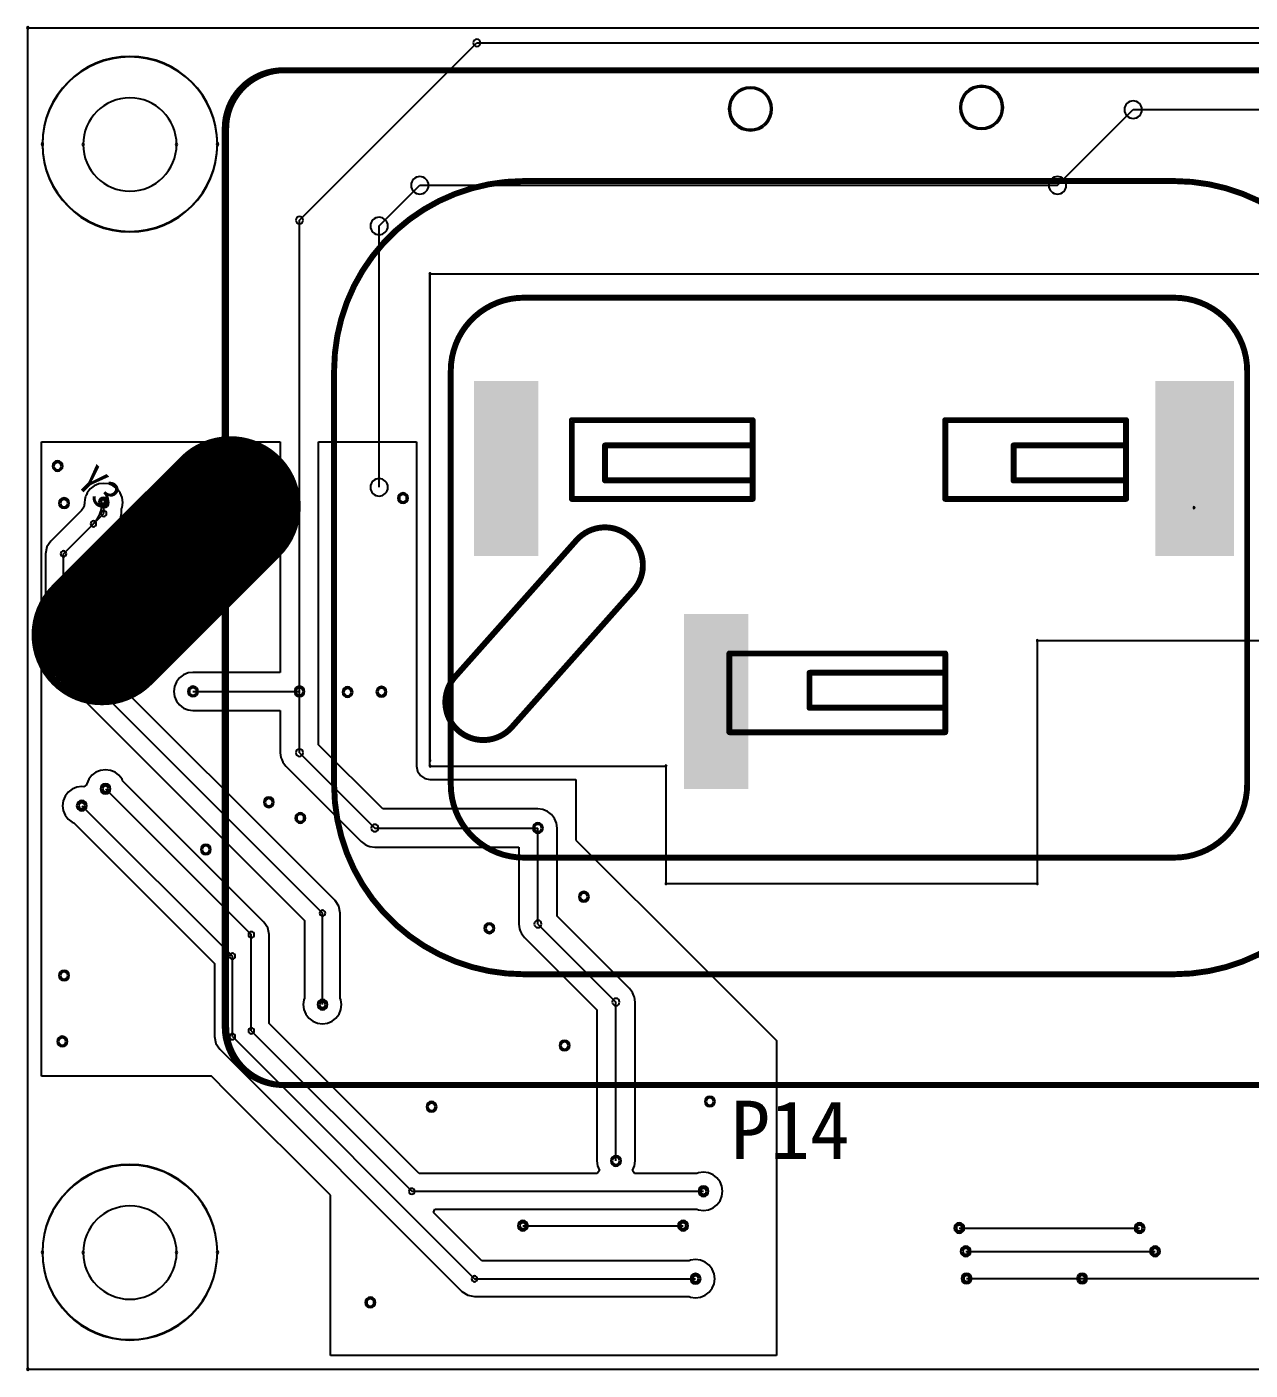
# Model space of a CAD drawing. Header units: inches. Extents: x 32166 to 66782, y 2386 to 7162.
# Drawn here: x 32676.8 to 32844.5, y 3484.2 to 3668.5 of the extents above; entities that cross this region are included whole.
import ezdxf

# ---------------------------------------------------------------- set-up
doc = ezdxf.new("R2010")
doc.units = ezdxf.units.IN
doc.header["$LTSCALE"] = 0.64311
doc.header["$MEASUREMENT"] = 0
for name, color, linetype in [('KEEPOUTLAYER', 6, 'CONTINUOUS'), ('MULTILAYER', 9, 'CONTINUOUS'), ('TOPLAYER', 1, 'CONTINUOUS'), ('TOPOVERLAY', 2, 'CONTINUOUS'), ('TOPSOLDER', 216, 'CONTINUOUS')]:
    doc.layers.add(name, color=color, linetype=linetype)
doc.styles.get("Standard").update_dxf_attribs({"font": 'txt', "width": 0.8})

msp = doc.modelspace()

# ---------------------------------------------------------------- linework, layer by layer
at = {"layer": 'KEEPOUTLAYER'}
for p, q in [((32676.92, 3484.36), (32676.92, 3668.36)), ((32676.92, 3484.36), (32676.92, 3668.36)), ((32676.92, 3668.36), (34016.92, 3668.36)), ((32732.05, 3634.62), (32846.21, 3634.62)), ((32732.05, 3567.1), (32732.05, 3634.62)), ((32732.08, 3567.83), (32732.08, 3634.62)), ((32815.37, 3550.98), (32815.37, 3584.3)), ((32815.37, 3584.3), (32846.21, 3584.3)), ((32732.05, 3567.1), (32764.45, 3567.1)), ((32764.45, 3550.98), (32764.45, 3567.1)), ((32764.45, 3550.98), (32815.37, 3550.98)), ((32676.92, 3484.36), (34016.92, 3484.36))]:
    msp.add_line(p, q, dxfattribs=at)
at = {"layer": 'KEEPOUTLAYER', "const_width": 0.813}
for points in [[(32735.49, 3579.32), (32752.17, 3598.09)], [(32743.27, 3572.41), (32759.95, 3591.18)]]:
    msp.add_lwpolyline(points, dxfattribs=at)
for points in [[(32752.17, 3598.09, -1), (32759.95, 3591.18)], [(32743.27, 3572.41, -1), (32735.49, 3579.32)]]:
    msp.add_lwpolyline(points, format="xyb", dxfattribs=at)
at = {"layer": 'KEEPOUTLAYER', "const_width": 0.406}
for points in [[(32752.17, 3598.29, 1), (32752.17, 3597.89, 1)], [(32752.17, 3598.29, 1), (32752.17, 3597.89, 1)], [(32759.95, 3591.39, 1), (32759.95, 3590.98, 1)], [(32759.95, 3591.39, 1), (32759.95, 3590.98, 1)], [(32735.49, 3579.52, 1), (32735.49, 3579.12, 1)], [(32735.49, 3579.52, 1), (32735.49, 3579.12, 1)], [(32743.27, 3572.62, 1), (32743.27, 3572.21, 1)], [(32743.27, 3572.62, 1), (32743.27, 3572.21, 1)]]:
    msp.add_lwpolyline(points, format="xyb", close=True, dxfattribs=at)
at = {"layer": 'KEEPOUTLAYER'}
for centre, radius, start, end in [((32676.92, 3668.36), 0.127, 0, 180), ((32676.92, 3668.36), 0.127, 0, 180), ((32676.92, 3668.36), 0.127, 180, 0), ((32676.92, 3668.36), 0.127, 180, 0), ((32676.92, 3668.36), 0.1, 0, 180), ((32676.92, 3668.36), 0.1, 180, 0), ((32690.92, 3652.36), 6.4, 0, 180), ((32690.92, 3652.36), 6.4, 0, 180), ((32684.52, 3652.36), 0.127, 0, 180), ((32684.52, 3652.36), 0.127, 0, 180), ((32684.52, 3652.36), 0.127, 180, 0), ((32684.52, 3652.36), 0.127, 180, 0), ((32690.92, 3652.36), 6.4, 180, 0), ((32690.92, 3652.36), 6.4, 180, 0), ((32697.32, 3652.36), 0.127, 0, 180), ((32697.32, 3652.36), 0.127, 0, 180), ((32697.32, 3652.36), 0.127, 180, 0), ((32697.32, 3652.36), 0.127, 180, 0), ((32732.05, 3634.62), 0.1, 0, 180), ((32732.05, 3634.62), 0.1, 0, 180), ((32732.05, 3634.62), 0.1, 180, 0), ((32732.05, 3634.62), 0.1, 180, 0), ((32732.08, 3634.62), 0.1, 0, 180), ((32732.08, 3634.62), 0.1, 180, 0), ((32815.37, 3584.3), 0.1, 0, 180), ((32815.37, 3584.3), 0.1, 0, 180), ((32815.37, 3584.3), 0.1, 180, 0), ((32815.37, 3584.3), 0.1, 180, 0), ((32732.05, 3567.1), 0.1, 0, 180), ((32732.05, 3567.1), 0.1, 0, 180), ((32732.08, 3567.83), 0.1, 0, 180), ((32732.08, 3567.83), 0.1, 180, 0), ((32764.45, 3567.1), 0.1, 0, 180), ((32764.45, 3567.1), 0.1, 0, 180), ((32732.05, 3567.1), 0.1, 180, 0), ((32732.05, 3567.1), 0.1, 180, 0), ((32764.45, 3567.1), 0.1, 180, 0), ((32764.45, 3567.1), 0.1, 180, 0), ((32764.45, 3550.98), 0.1, 0, 180), ((32764.45, 3550.98), 0.1, 0, 180), ((32764.45, 3550.98), 0.1, 180, 0), ((32764.45, 3550.98), 0.1, 180, 0), ((32815.37, 3550.98), 0.1, 0, 180), ((32815.37, 3550.98), 0.1, 0, 180), ((32815.37, 3550.98), 0.1, 180, 0), ((32815.37, 3550.98), 0.1, 180, 0), ((32690.92, 3500.36), 6.4, 0, 180), ((32690.92, 3500.36), 6.4, 0, 180), ((32684.52, 3500.36), 0.127, 0, 180), ((32684.52, 3500.36), 0.127, 0, 180), ((32684.52, 3500.36), 0.127, 180, 0), ((32684.52, 3500.36), 0.127, 180, 0), ((32690.92, 3500.36), 6.4, 180, 0), ((32690.92, 3500.36), 6.4, 180, 0), ((32697.32, 3500.36), 0.127, 0, 180), ((32697.32, 3500.36), 0.127, 0, 180), ((32697.32, 3500.36), 0.127, 180, 0), ((32697.32, 3500.36), 0.127, 180, 0), ((32676.92, 3484.36), 0.127, 0, 180), ((32676.92, 3484.36), 0.127, 0, 180), ((32676.92, 3484.36), 0.127, 180, 0), ((32676.92, 3484.36), 0.127, 180, 0), ((32676.92, 3484.36), 0.1, 0, 180), ((32676.92, 3484.36), 0.1, 180, 0)]:
    msp.add_arc(centre, radius, start, end, dxfattribs=at)
at = {"layer": 'MULTILAYER', "const_width": 3.15}
for points in [[(32704.01, 3602.01, 1), (32701.78, 3599.79, 1)], [(32690.22, 3588.22, 1), (32687.99, 3585.99, 1)]]:
    msp.add_lwpolyline(points, format="xyb", close=True, dxfattribs=at)
at = {"layer": 'MULTILAYER'}
for centre, radius, start, end in [((32776.01, 3657.24), 2.8, 0, 180), ((32807.7, 3657.44), 2.8, 0, 180), ((32776.01, 3657.24), 2.8, 180, 0), ((32807.7, 3657.44), 2.8, 180, 0), ((32681.01, 3608.25), 0.5, 0, 180), ((32681.01, 3608.25), 0.5, 180, 0), ((32728.37, 3603.85), 0.5, 0, 180), ((32681.89, 3603.17), 0.5, 0, 180), ((32681.89, 3603.17), 0.5, 180, 0), ((32687.33, 3603.25), 0.5, 0, 180), ((32687.33, 3603.25), 0.5, 180, 0), ((32694.85, 3603.17), 0.5, 0, 180), ((32694.85, 3603.17), 0.5, 180, 0), ((32728.37, 3603.85), 0.5, 180, 0), ((32690.53, 3596.69), 0.5, 0, 180), ((32690.53, 3596.69), 0.5, 180, 0), ((32699.57, 3577.33), 0.5, 0, 180), ((32699.57, 3577.33), 0.5, 180, 0), ((32714.17, 3577.33), 0.5, 0, 180), ((32714.17, 3577.33), 0.5, 180, 0), ((32720.77, 3577.25), 0.5, 0, 180), ((32720.77, 3577.25), 0.5, 180, 0), ((32725.41, 3577.29), 0.5, 0, 180), ((32725.41, 3577.29), 0.5, 180, 0), ((32687.57, 3563.97), 0.5, 0, 180), ((32687.57, 3563.97), 0.5, 180, 0), ((32684.32, 3561.66), 0.5, 0, 180), ((32684.32, 3561.66), 0.5, 180, 0), ((32709.97, 3562.13), 0.5, 0, 180), ((32709.97, 3562.13), 0.5, 180, 0), ((32714.29, 3559.97), 0.5, 0, 180), ((32714.29, 3559.97), 0.5, 180, 0), ((32746.87, 3558.6), 0.5, 0, 180), ((32746.87, 3558.6), 0.5, 180, 0), ((32701.33, 3555.65), 0.5, 0, 180), ((32701.33, 3555.65), 0.5, 180, 0), ((32753.17, 3549.17), 0.5, 0, 180), ((32753.17, 3549.17), 0.5, 180, 0), ((32740.21, 3544.85), 0.5, 0, 180), ((32740.21, 3544.85), 0.5, 180, 0), ((32681.89, 3538.37), 0.5, 0, 180), ((32681.89, 3538.37), 0.5, 180, 0), ((32717.33, 3534.37), 0.5, 0, 180), ((32717.33, 3534.37), 0.5, 180, 0), ((32681.65, 3529.33), 0.5, 0, 180), ((32681.65, 3529.33), 0.5, 180, 0), ((32750.53, 3528.77), 0.5, 0, 180), ((32750.53, 3528.77), 0.5, 180, 0), ((32770.45, 3521.09), 0.5, 0, 180), ((32732.29, 3520.37), 0.5, 0, 180), ((32732.29, 3520.37), 0.5, 180, 0), ((32770.45, 3521.09), 0.5, 180, 0), ((32757.57, 3512.93), 0.5, 0, 180), ((32757.57, 3512.93), 0.5, 180, 0), ((32769.57, 3508.77), 0.5, 0, 180), ((32769.57, 3508.77), 0.5, 180, 0), ((32744.81, 3504.05), 0.5, 0, 180), ((32766.77, 3504.05), 0.5, 0, 180), ((32744.81, 3504.05), 0.5, 180, 0), ((32766.77, 3504.05), 0.5, 180, 0), ((32804.65, 3503.73), 0.5, 0, 180), ((32804.65, 3503.73), 0.5, 180, 0), ((32829.37, 3503.73), 0.5, 0, 180), ((32829.37, 3503.73), 0.5, 180, 0), ((32805.53, 3500.53), 0.5, 0, 180), ((32831.49, 3500.53), 0.5, 0, 180), ((32805.53, 3500.53), 0.5, 180, 0), ((32831.49, 3500.53), 0.5, 180, 0), ((32768.49, 3496.77), 0.5, 0, 180), ((32805.65, 3496.81), 0.5, 0, 180), ((32821.49, 3496.81), 0.5, 0, 180), ((32768.49, 3496.77), 0.5, 180, 0), ((32805.65, 3496.81), 0.5, 180, 0), ((32821.49, 3496.81), 0.5, 180, 0), ((32723.89, 3493.53), 0.5, 0, 180), ((32723.89, 3493.53), 0.5, 180, 0)]:
    msp.add_arc(centre, radius, start, end, dxfattribs=at)
for points in [[(32738.52, 3619.51), (32738.52, 3596.31), (32746.52, 3619.51), (32746.52, 3596.31)], [(32831.92, 3619.51), (32831.92, 3596.31), (32841.92, 3619.51), (32841.92, 3596.31)], [(32767.32, 3587.54), (32767.32, 3564.34), (32775.32, 3587.54), (32775.32, 3564.34)]]:
    msp.add_solid(points, dxfattribs=at)
at = {"layer": 'TOPLAYER'}
for p, q in [((32714.17, 3641.97), (32738.51, 3666.31)), ((32738.51, 3666.31), (33342.59, 3666.31)), ((32818.12, 3646.76), (32828.49, 3657.14)), ((32828.49, 3657.14), (32847.53, 3657.14)), ((32725.09, 3641.18), (32730.67, 3646.76)), ((32730.67, 3646.76), (32818.12, 3646.76)), ((32714.17, 3577.33), (32714.17, 3641.97)), ((32725.09, 3605.33), (32725.09, 3641.18)), ((32678.81, 3524.57), (32678.81, 3611.57)), ((32678.81, 3611.57), (32711.54, 3611.57)), ((32711.54, 3611.57), (32711.54, 3579.95)), ((32716.79, 3577.33), (32716.79, 3611.57)), ((32716.79, 3611.57), (32730.22, 3611.57)), ((32730.22, 3611.57), (32730.22, 3567.1)), ((32687.33, 3605.87), (32686.65, 3605.79)), ((32688.01, 3605.79), (32687.33, 3605.87)), ((32684.83, 3604.03), (32684.79, 3603.93)), ((32684.87, 3604.19), (32684.83, 3604.03)), ((32684.96, 3604.32), (32684.87, 3604.19)), ((32685.06, 3604.56), (32684.96, 3604.32)), ((32685.47, 3605.11), (32685.06, 3604.56)), ((32686.02, 3605.52), (32685.47, 3605.11)), ((32686.65, 3605.79), (32686.02, 3605.52)), ((32688.64, 3605.52), (32688.01, 3605.79)), ((32689.18, 3605.11), (32688.64, 3605.52)), ((32689.6, 3604.56), (32689.18, 3605.11)), ((32689.86, 3603.93), (32689.6, 3604.56)), ((32699.51, 3604.29), (32698.75, 3603.3)), ((32700.5, 3605.05), (32699.51, 3604.29)), ((32701.66, 3605.53), (32700.5, 3605.05)), ((32702.9, 3605.69), (32701.66, 3605.53)), ((32704.14, 3605.53), (32702.9, 3605.69)), ((32705.29, 3605.05), (32704.14, 3605.53)), ((32706.28, 3604.29), (32705.29, 3605.05)), ((32707.04, 3603.3), (32706.28, 3604.29)), ((32684.58, 3602.59), (32684.29, 3602.15)), ((32684.68, 3603.1), (32684.58, 3602.59)), ((32684.75, 3603.62), (32684.68, 3603.25)), ((32684.68, 3603.25), (32684.68, 3603.25)), ((32684.68, 3603.25), (32684.68, 3603.1)), ((32684.79, 3603.93), (32684.75, 3603.62)), ((32687.33, 3601.73), (32687.33, 3603.25)), ((32689.77, 3602.37), (32689.86, 3602.57)), ((32689.77, 3601.73), (32689.77, 3602.37)), ((32689.95, 3603.25), (32689.86, 3603.93)), ((32689.86, 3602.57), (32689.95, 3603.25)), ((32698.75, 3603.3), (32698.27, 3602.14)), ((32707.52, 3602.14), (32707.04, 3603.3)), ((32684.18, 3602.05), (32680.08, 3597.94)), ((32681.81, 3596.21), (32687.33, 3601.73)), ((32684.29, 3602.15), (32684.18, 3602.05)), ((32684.18, 3602.05), (32684.18, 3602.05)), ((32689.06, 3600), (32689.59, 3600.8)), ((32689.59, 3600.8), (32689.77, 3601.73)), ((32689.77, 3601.73), (32689.77, 3601.73)), ((32689.77, 3601.73), (32689.77, 3601.73)), ((32689.77, 3601.73), (32689.77, 3601.73)), ((32698.27, 3602.14), (32698.11, 3600.9)), ((32698.11, 3600.9), (32698.27, 3599.66)), ((32707.69, 3600.9), (32707.52, 3602.14)), ((32707.52, 3599.66), (32707.69, 3600.9)), ((32684.25, 3595.2), (32689.06, 3600)), ((32698.27, 3599.66), (32698.75, 3598.51)), ((32698.75, 3598.51), (32699.51, 3597.51)), ((32706.28, 3597.51), (32707.04, 3598.51)), ((32707.04, 3598.51), (32707.52, 3599.66)), ((32679.55, 3597.15), (32679.36, 3596.21)), ((32680.08, 3597.94), (32679.55, 3597.15)), ((32699.51, 3597.51), (32700.5, 3596.75)), ((32700.5, 3596.75), (32701.66, 3596.27)), ((32704.14, 3596.27), (32705.29, 3596.75)), ((32705.29, 3596.75), (32706.28, 3597.51)), ((32679.36, 3596.21), (32679.36, 3582.45)), ((32681.81, 3582.45), (32681.81, 3596.21)), ((32684.25, 3589.12), (32684.25, 3595.2)), ((32701.66, 3596.27), (32702.9, 3596.11)), ((32702.9, 3596.11), (32704.14, 3596.27)), ((32686.71, 3591.26), (32685.71, 3590.49)), ((32687.86, 3591.73), (32686.71, 3591.26)), ((32689.1, 3591.9), (32687.86, 3591.73)), ((32690.34, 3591.73), (32689.1, 3591.9)), ((32691.5, 3591.26), (32690.34, 3591.73)), ((32692.49, 3590.49), (32691.5, 3591.26)), ((32684.95, 3589.5), (32684.75, 3589.02)), ((32685.71, 3590.49), (32684.95, 3589.5)), ((32693.25, 3589.5), (32692.49, 3590.49)), ((32693.73, 3588.35), (32693.25, 3589.5)), ((32684.75, 3589.02), (32684.25, 3589.12)), ((32693.89, 3587.11), (32693.73, 3588.35)), ((32693.25, 3584.71), (32693.73, 3585.87)), ((32693.73, 3585.87), (32693.89, 3587.11)), ((32684.25, 3585.1), (32684.75, 3585.2)), ((32684.25, 3583.47), (32684.25, 3585.1)), ((32684.75, 3585.2), (32684.95, 3584.71)), ((32684.95, 3584.71), (32685.71, 3583.72)), ((32692.49, 3583.72), (32693.25, 3584.71)), ((32679.36, 3582.45), (32679.55, 3581.52)), ((32681.81, 3582.45), (32717.33, 3546.93)), ((32719.06, 3548.66), (32684.25, 3583.47)), ((32685.71, 3583.72), (32686.71, 3582.96)), ((32686.71, 3582.96), (32687.86, 3582.48)), ((32687.86, 3582.48), (32689.1, 3582.32)), ((32689.1, 3582.32), (32690.34, 3582.48)), ((32690.34, 3582.48), (32691.5, 3582.96)), ((32691.5, 3582.96), (32692.49, 3583.72)), ((32679.55, 3581.52), (32680.08, 3580.72)), ((32680.08, 3580.72), (32714.88, 3545.92)), ((32697.3, 3578.64), (32697.03, 3578.01)), ((32697.71, 3579.19), (32697.3, 3578.64)), ((32698.26, 3579.6), (32697.71, 3579.19)), ((32698.89, 3579.87), (32698.26, 3579.6)), ((32699.57, 3579.95), (32698.89, 3579.87)), ((32711.54, 3579.95), (32699.57, 3579.95)), ((32697.03, 3578.01), (32696.94, 3577.33)), ((32696.94, 3577.33), (32697.03, 3576.65)), ((32697.03, 3576.65), (32697.3, 3576.02)), ((32699.57, 3577.33), (32714.17, 3577.33)), ((32714.17, 3568.93), (32714.17, 3577.33)), ((32716.79, 3570.02), (32716.79, 3577.33)), ((32697.3, 3576.02), (32697.71, 3575.48)), ((32697.71, 3575.48), (32698.26, 3575.06)), ((32698.26, 3575.06), (32698.89, 3574.8)), ((32698.89, 3574.8), (32699.57, 3574.71)), ((32699.57, 3574.71), (32711.54, 3574.71)), ((32711.54, 3574.71), (32711.54, 3568.93)), ((32725.59, 3561.22), (32716.79, 3570.02)), ((32711.54, 3568.93), (32711.63, 3568.25)), ((32711.63, 3568.25), (32711.74, 3567.99)), ((32711.74, 3567.99), (32711.9, 3567.62)), ((32711.9, 3567.62), (32712.31, 3567.08)), ((32714.17, 3568.93), (32724.5, 3558.6)), ((32685.71, 3565.83), (32685.3, 3565.28)), ((32686.26, 3566.24), (32685.71, 3565.83)), ((32686.89, 3566.51), (32686.26, 3566.24)), ((32687.57, 3566.59), (32686.89, 3566.51)), ((32688.25, 3566.51), (32687.57, 3566.59)), ((32688.88, 3566.24), (32688.25, 3566.51)), ((32689.42, 3565.83), (32688.88, 3566.24)), ((32689.84, 3565.28), (32689.42, 3565.83)), ((32712.31, 3567.08), (32722.65, 3556.74)), ((32730.22, 3567.1), (32730.36, 3566.4)), ((32730.36, 3566.4), (32730.75, 3565.8)), ((32730.75, 3565.8), (32731.35, 3565.41)), ((32731.35, 3565.41), (32732.05, 3565.27)), ((32682.46, 3563.52), (32682.04, 3562.98)), ((32683, 3563.94), (32682.46, 3563.52)), ((32683.64, 3564.2), (32683, 3563.94)), ((32684.32, 3564.29), (32683.64, 3564.2)), ((32684.62, 3564.25), (32684.32, 3564.29)), ((32685.02, 3564.56), (32684.62, 3564.25)), ((32685.03, 3564.65), (32685.02, 3564.56)), ((32685.3, 3565.28), (32685.03, 3564.65)), ((32687.57, 3563.97), (32707.57, 3543.97)), ((32689.92, 3565.08), (32689.84, 3565.28)), ((32709.3, 3545.7), (32689.92, 3565.08)), ((32732.05, 3565.27), (32752.09, 3565.27)), ((32752.09, 3565.27), (32752.09, 3556.93)), ((32681.78, 3562.34), (32681.69, 3561.66)), ((32681.69, 3561.66), (32681.78, 3560.99)), ((32682.04, 3562.98), (32681.78, 3562.34)), ((32684.32, 3561.66), (32704.97, 3541.01)), ((32681.78, 3560.99), (32682.04, 3560.35)), ((32682.04, 3560.35), (32682.46, 3559.81)), ((32682.46, 3559.81), (32683, 3559.39)), ((32746.87, 3561.22), (32725.59, 3561.22)), ((32747.55, 3561.13), (32746.87, 3561.22)), ((32748.18, 3560.87), (32747.55, 3561.13)), ((32748.73, 3560.45), (32748.18, 3560.87)), ((32749.14, 3559.91), (32748.73, 3560.45)), ((32749.4, 3559.27), (32749.14, 3559.91)), ((32683, 3559.39), (32683.21, 3559.31)), ((32683.21, 3559.31), (32702.52, 3540)), ((32724.5, 3558.6), (32746.87, 3558.6)), ((32746.87, 3545.43), (32746.87, 3558.6)), ((32749.49, 3558.6), (32749.4, 3559.27)), ((32749.49, 3546.51), (32749.49, 3558.6)), ((32722.65, 3556.74), (32723.19, 3556.33)), ((32723.19, 3556.33), (32723.56, 3556.17)), ((32723.56, 3556.17), (32723.82, 3556.06)), ((32752.09, 3556.93), (32768.65, 3540.37)), ((32723.82, 3556.06), (32724.5, 3555.97)), ((32724.5, 3555.97), (32744.25, 3555.97)), ((32744.25, 3555.97), (32744.25, 3545.43)), ((32717.33, 3534.37), (32717.33, 3546.93)), ((32719.59, 3547.87), (32719.06, 3548.66)), ((32719.77, 3546.93), (32719.59, 3547.87)), ((32719.77, 3535.26), (32719.77, 3546.93)), ((32709.83, 3544.91), (32709.3, 3545.7)), ((32714.88, 3545.92), (32714.88, 3535.26)), ((32744.25, 3545.43), (32744.34, 3544.75)), ((32746.87, 3545.43), (32757.57, 3534.73)), ((32759.42, 3536.59), (32749.49, 3546.51)), ((32707.57, 3530.77), (32707.57, 3543.97)), ((32710.01, 3543.97), (32709.83, 3544.91)), ((32710.01, 3531.79), (32710.01, 3543.97)), ((32744.34, 3544.75), (32744.45, 3544.49)), ((32744.45, 3544.49), (32744.6, 3544.12)), ((32744.6, 3544.12), (32745.02, 3543.57)), ((32745.02, 3543.57), (32754.94, 3533.65)), ((32702.52, 3540), (32702.52, 3529.98)), ((32704.97, 3529.98), (32704.97, 3541.01)), ((32768.65, 3540.37), (32779.57, 3529.45)), ((32759.84, 3536.04), (32759.42, 3536.59)), ((32760.02, 3535.6), (32759.84, 3536.04)), ((32714.79, 3535.05), (32714.7, 3534.37)), ((32714.7, 3534.37), (32714.79, 3533.69)), ((32714.88, 3535.26), (32714.79, 3535.05)), ((32719.86, 3535.05), (32719.77, 3535.26)), ((32719.95, 3534.37), (32719.86, 3535.05)), ((32719.86, 3533.69), (32719.95, 3534.37)), ((32757.57, 3512.93), (32757.57, 3534.73)), ((32760.1, 3535.41), (32760.02, 3535.6)), ((32760.19, 3534.73), (32760.1, 3535.41)), ((32760.19, 3512.93), (32760.19, 3534.73)), ((32714.79, 3533.69), (32715.06, 3533.06)), ((32715.06, 3533.06), (32715.47, 3532.52)), ((32715.47, 3532.52), (32716.02, 3532.1)), ((32718.64, 3532.1), (32719.18, 3532.52)), ((32719.18, 3532.52), (32719.6, 3533.06)), ((32719.6, 3533.06), (32719.86, 3533.69)), ((32754.94, 3533.65), (32754.94, 3512.93)), ((32707.57, 3530.77), (32729.57, 3508.77)), ((32730.58, 3511.22), (32710.01, 3531.79)), ((32716.02, 3532.1), (32716.65, 3531.84)), ((32716.65, 3531.84), (32717.33, 3531.75)), ((32717.33, 3531.75), (32718.01, 3531.84)), ((32718.01, 3531.84), (32718.64, 3532.1)), ((32702.52, 3529.98), (32702.71, 3529.04)), ((32702.71, 3529.04), (32703.24, 3528.25)), ((32704.97, 3529.98), (32738.17, 3496.77)), ((32779.57, 3529.45), (32779.57, 3486.25)), ((32703.24, 3528.25), (32736.44, 3495.04)), ((32702.09, 3524.57), (32678.81, 3524.57)), ((32704.41, 3522.25), (32702.09, 3524.57)), ((32718.41, 3508.25), (32704.41, 3522.25)), ((32754.94, 3512.93), (32755.03, 3512.25)), ((32755.03, 3512.25), (32755.29, 3511.64)), ((32759.85, 3511.64), (32760.1, 3512.25)), ((32760.1, 3512.25), (32760.19, 3512.93)), ((32755.01, 3511.22), (32730.58, 3511.22)), ((32755.29, 3511.64), (32755.01, 3511.22)), ((32760.13, 3511.22), (32759.85, 3511.64)), ((32768.68, 3511.22), (32760.13, 3511.22)), ((32768.89, 3511.31), (32768.68, 3511.22)), ((32769.57, 3511.39), (32768.89, 3511.31)), ((32770.25, 3511.31), (32769.57, 3511.39)), ((32770.88, 3511.04), (32770.25, 3511.31)), ((32771.42, 3510.63), (32770.88, 3511.04)), ((32771.84, 3510.08), (32771.42, 3510.63)), ((32772.1, 3509.45), (32771.84, 3510.08)), ((32718.41, 3486.25), (32718.41, 3508.25)), ((32729.57, 3508.77), (32769.57, 3508.77)), ((32772.19, 3508.77), (32772.1, 3509.45)), ((32772.1, 3508.09), (32772.19, 3508.77)), ((32770.25, 3506.24), (32770.88, 3506.5)), ((32770.88, 3506.5), (32771.42, 3506.92)), ((32771.42, 3506.92), (32771.84, 3507.46)), ((32771.84, 3507.46), (32772.1, 3508.09)), ((32732.55, 3505.86), (32732.74, 3506.33)), ((32739.19, 3499.22), (32732.55, 3505.86)), ((32732.74, 3506.33), (32768.68, 3506.33)), ((32768.68, 3506.33), (32768.89, 3506.24)), ((32768.89, 3506.24), (32769.57, 3506.15)), ((32769.57, 3506.15), (32770.25, 3506.24)), ((32744.81, 3504.05), (32766.77, 3504.05)), ((32804.65, 3503.73), (32829.37, 3503.73)), ((32767.6, 3499.22), (32739.19, 3499.22)), ((32767.81, 3499.31), (32767.6, 3499.22)), ((32768.49, 3499.39), (32767.81, 3499.31)), ((32769.17, 3499.31), (32768.49, 3499.39)), ((32769.8, 3499.04), (32769.17, 3499.31)), ((32770.34, 3498.63), (32769.8, 3499.04)), ((32805.53, 3500.53), (32831.49, 3500.53)), ((32770.76, 3498.08), (32770.34, 3498.63)), ((32771.02, 3497.45), (32770.76, 3498.08)), ((32771.11, 3496.77), (32771.02, 3497.45)), ((32738.17, 3496.77), (32768.49, 3496.77)), ((32770.34, 3494.92), (32770.76, 3495.46)), ((32770.76, 3495.46), (32771.02, 3496.09)), ((32771.02, 3496.09), (32771.11, 3496.77)), ((32805.65, 3496.81), (32821.49, 3496.81)), ((32821.49, 3496.81), (32880.21, 3496.81)), ((32736.44, 3495.04), (32737.24, 3494.51)), ((32737.24, 3494.51), (32737.24, 3494.51)), ((32737.24, 3494.51), (32737.24, 3494.51)), ((32737.24, 3494.51), (32737.24, 3494.51)), ((32737.24, 3494.51), (32737.24, 3494.51)), ((32737.24, 3494.51), (32737.24, 3494.51)), ((32737.24, 3494.51), (32738.17, 3494.33)), ((32738.17, 3494.33), (32767.6, 3494.33)), ((32767.6, 3494.33), (32767.81, 3494.24)), ((32767.81, 3494.24), (32768.49, 3494.15)), ((32768.49, 3494.15), (32769.17, 3494.24)), ((32769.17, 3494.24), (32769.8, 3494.5)), ((32769.8, 3494.5), (32770.34, 3494.92)), ((32779.57, 3486.25), (32718.41, 3486.25))]:
    msp.add_line(p, q, dxfattribs=at)
at = {"layer": 'TOPLAYER', "const_width": 3.15}
for points in [[(32704.01, 3602.01, 1), (32701.78, 3599.79, 1)], [(32690.22, 3588.22, 1), (32687.99, 3585.99, 1)]]:
    msp.add_lwpolyline(points, format="xyb", close=True, dxfattribs=at)
at = {"layer": 'TOPLAYER'}
for centre, radius, start, end in [((32738.51, 3666.31), 0.5, 0, 180), ((32738.51, 3666.31), 0.5, 0, 180), ((32738.51, 3666.31), 0.5, 180, 0), ((32738.51, 3666.31), 0.5, 180, 0), ((32776.01, 3657.24), 2.8, 0, 180), ((32807.7, 3657.44), 2.8, 0, 180), ((32828.49, 3657.14), 1.2, 0, 180), ((32828.49, 3657.14), 1.2, 0, 180), ((32776.01, 3657.24), 2.8, 180, 0), ((32807.7, 3657.44), 2.8, 180, 0), ((32828.49, 3657.14), 1.2, 180, 0), ((32828.49, 3657.14), 1.2, 180, 0), ((32730.67, 3646.76), 1.2, 0, 180), ((32730.67, 3646.76), 1.2, 0, 180), ((32730.67, 3646.76), 1.2, 180, 0), ((32730.67, 3646.76), 1.2, 180, 0), ((32818.12, 3646.76), 1.2, 0, 180), ((32818.12, 3646.76), 1.2, 0, 180), ((32818.12, 3646.76), 1.2, 180, 0), ((32818.12, 3646.76), 1.2, 180, 0), ((32714.17, 3641.97), 0.5, 0, 180), ((32714.17, 3641.97), 0.5, 0, 180), ((32714.17, 3641.97), 0.5, 180, 0), ((32714.17, 3641.97), 0.5, 180, 0), ((32725.09, 3641.18), 1.2, 0, 180), ((32725.09, 3641.18), 1.2, 0, 180), ((32725.09, 3641.18), 1.2, 180, 0), ((32725.09, 3641.18), 1.2, 180, 0), ((32681.01, 3608.25), 0.5, 0, 180), ((32681.01, 3608.25), 0.5, 180, 0), ((32725.09, 3605.33), 1.2, 0, 180), ((32725.09, 3605.33), 1.2, 180, 0), ((32728.37, 3603.85), 0.5, 0, 180), ((32681.89, 3603.17), 0.5, 0, 180), ((32681.89, 3603.17), 0.5, 180, 0), ((32682.97, 3603.25), 4.15, 315, 360), ((32687.13, 3603.25), 0.4, 0, 180), ((32687.13, 3603.25), 0.4, 180, 0), ((32687.33, 3603.25), 0.5, 0, 180), ((32687.33, 3603.25), 0.5, 180, 0), ((32687.33, 3603.25), 0.4, 0, 180), ((32687.33, 3603.25), 0.4, 180, 0), ((32694.85, 3603.17), 0.5, 0, 180), ((32694.85, 3603.17), 0.5, 180, 0), ((32728.37, 3603.85), 0.5, 180, 0), ((32685.91, 3600.32), 0.4, 0, 180), ((32687.33, 3601.73), 0.4, 0, 180), ((32687.33, 3601.73), 0.4, 0, 180), ((32687.33, 3601.73), 0.4, 180, 0), ((32687.33, 3601.73), 0.4, 180, 0), ((32685.91, 3600.32), 0.4, 180, 0), ((32690.53, 3596.69), 0.5, 0, 180), ((32690.53, 3596.69), 0.5, 180, 0), ((32681.81, 3596.21), 0.4, 0, 180), ((32681.81, 3596.21), 0.4, 0, 180), ((32681.81, 3596.21), 0.4, 180, 0), ((32681.81, 3596.21), 0.4, 180, 0), ((32681.81, 3582.45), 0.4, 0, 180), ((32681.81, 3582.45), 0.4, 0, 180), ((32681.81, 3582.45), 0.4, 180, 0), ((32681.81, 3582.45), 0.4, 180, 0), ((32699.57, 3577.33), 0.5, 0, 180), ((32699.57, 3577.33), 0.5, 0, 180), ((32699.57, 3577.33), 0.5, 180, 0), ((32699.57, 3577.33), 0.5, 180, 0), ((32714.17, 3577.33), 0.5, 0, 180), ((32714.17, 3577.33), 0.5, 0, 180), ((32714.17, 3577.33), 0.5, 0, 180), ((32714.17, 3577.33), 0.5, 0, 180), ((32714.17, 3577.33), 0.5, 180, 0), ((32714.17, 3577.33), 0.5, 180, 0), ((32714.17, 3577.33), 0.5, 180, 0), ((32714.17, 3577.33), 0.5, 180, 0), ((32720.77, 3577.25), 0.5, 0, 180), ((32720.77, 3577.25), 0.5, 180, 0), ((32725.41, 3577.29), 0.5, 0, 180), ((32725.41, 3577.29), 0.5, 180, 0), ((32714.17, 3568.93), 0.5, 0, 180), ((32714.17, 3568.93), 0.5, 0, 180), ((32714.17, 3568.93), 0.5, 180, 0), ((32714.17, 3568.93), 0.5, 180, 0), ((32687.57, 3563.97), 0.5, 0, 180), ((32687.57, 3563.97), 0.5, 180, 0), ((32687.57, 3563.97), 0.4, 0, 180), ((32687.57, 3563.97), 0.4, 180, 0), ((32684.32, 3561.66), 0.5, 0, 180), ((32684.32, 3561.66), 0.5, 180, 0), ((32684.32, 3561.66), 0.4, 0, 180), ((32684.32, 3561.66), 0.4, 180, 0), ((32709.97, 3562.13), 0.5, 0, 180), ((32709.97, 3562.13), 0.5, 180, 0), ((32714.29, 3559.97), 0.5, 0, 180), ((32714.29, 3559.97), 0.5, 180, 0), ((32724.5, 3558.6), 0.5, 0, 180), ((32724.5, 3558.6), 0.5, 0, 180), ((32724.5, 3558.6), 0.5, 180, 0), ((32724.5, 3558.6), 0.5, 180, 0), ((32746.87, 3558.6), 0.5, 0, 180), ((32746.87, 3558.6), 0.5, 0, 180), ((32746.87, 3558.6), 0.5, 0, 180), ((32746.87, 3558.6), 0.5, 180, 0), ((32746.87, 3558.6), 0.5, 180, 0), ((32746.87, 3558.6), 0.5, 180, 0), ((32701.33, 3555.65), 0.5, 0, 180), ((32701.33, 3555.65), 0.5, 180, 0), ((32753.17, 3549.17), 0.5, 0, 180), ((32753.17, 3549.17), 0.5, 180, 0), ((32717.33, 3546.93), 0.4, 0, 180), ((32717.33, 3546.93), 0.4, 0, 180), ((32717.33, 3546.93), 0.4, 180, 0), ((32717.33, 3546.93), 0.4, 180, 0), ((32740.21, 3544.85), 0.5, 0, 180), ((32746.87, 3545.43), 0.5, 0, 180), ((32746.87, 3545.43), 0.5, 0, 180), ((32746.87, 3545.43), 0.5, 180, 0), ((32746.87, 3545.43), 0.5, 180, 0), ((32707.57, 3543.97), 0.4, 0, 180), ((32707.57, 3543.97), 0.4, 0, 180), ((32707.57, 3543.97), 0.4, 180, 0), ((32707.57, 3543.97), 0.4, 180, 0), ((32740.21, 3544.85), 0.5, 180, 0), ((32704.97, 3541.01), 0.4, 0, 180), ((32704.97, 3541.01), 0.4, 0, 180), ((32704.97, 3541.01), 0.4, 180, 0), ((32704.97, 3541.01), 0.4, 180, 0), ((32681.89, 3538.37), 0.5, 0, 180), ((32681.89, 3538.37), 0.5, 180, 0), ((32717.33, 3534.37), 0.5, 0, 180), ((32717.33, 3534.37), 0.5, 180, 0), ((32717.33, 3534.37), 0.4, 0, 180), ((32717.33, 3534.37), 0.4, 180, 0), ((32757.57, 3534.73), 0.5, 0, 180), ((32757.57, 3534.73), 0.5, 0, 180), ((32757.57, 3534.73), 0.5, 180, 0), ((32757.57, 3534.73), 0.5, 180, 0), ((32704.97, 3529.98), 0.4, 0, 180), ((32704.97, 3529.98), 0.4, 0, 180), ((32707.57, 3530.77), 0.4, 0, 180), ((32707.57, 3530.77), 0.4, 0, 180), ((32707.57, 3530.77), 0.4, 180, 0), ((32707.57, 3530.77), 0.4, 180, 0), ((32681.65, 3529.33), 0.5, 0, 180), ((32681.65, 3529.33), 0.5, 180, 0), ((32704.97, 3529.98), 0.4, 180, 0), ((32704.97, 3529.98), 0.4, 180, 0), ((32750.53, 3528.77), 0.5, 0, 180), ((32750.53, 3528.77), 0.5, 180, 0), ((32770.45, 3521.09), 0.5, 0, 180), ((32732.29, 3520.37), 0.5, 0, 180), ((32732.29, 3520.37), 0.5, 180, 0), ((32770.45, 3521.09), 0.5, 180, 0), ((32757.57, 3512.93), 0.5, 0, 180), ((32757.57, 3512.93), 0.5, 0, 180), ((32757.57, 3512.93), 0.5, 180, 0), ((32757.57, 3512.93), 0.5, 180, 0), ((32729.57, 3508.77), 0.4, 0, 180), ((32729.57, 3508.77), 0.4, 0, 180), ((32729.57, 3508.77), 0.4, 180, 0), ((32729.57, 3508.77), 0.4, 180, 0), ((32769.57, 3508.77), 0.5, 0, 180), ((32769.57, 3508.77), 0.5, 180, 0), ((32769.57, 3508.77), 0.4, 0, 180), ((32769.57, 3508.77), 0.4, 180, 0), ((32744.81, 3504.05), 0.5, 0, 180), ((32766.77, 3504.05), 0.5, 0, 180), ((32744.81, 3504.05), 0.5, 180, 0), ((32744.81, 3504.05), 0.4, 0, 180), ((32744.81, 3504.05), 0.4, 180, 0), ((32766.77, 3504.05), 0.5, 180, 0), ((32766.77, 3504.05), 0.4, 0, 180), ((32766.77, 3504.05), 0.4, 180, 0), ((32804.65, 3503.73), 0.5, 0, 180), ((32804.65, 3503.73), 0.5, 180, 0), ((32804.65, 3503.73), 0.4, 0, 180), ((32804.65, 3503.73), 0.4, 180, 0), ((32829.37, 3503.73), 0.5, 0, 180), ((32829.37, 3503.73), 0.5, 180, 0), ((32829.37, 3503.73), 0.4, 0, 180), ((32829.37, 3503.73), 0.4, 180, 0), ((32805.53, 3500.53), 0.5, 0, 180), ((32805.53, 3500.53), 0.4, 0, 180), ((32831.49, 3500.53), 0.5, 0, 180), ((32831.49, 3500.53), 0.4, 0, 180), ((32805.53, 3500.53), 0.5, 180, 0), ((32805.53, 3500.53), 0.4, 180, 0), ((32831.49, 3500.53), 0.5, 180, 0), ((32831.49, 3500.53), 0.4, 180, 0), ((32738.17, 3496.77), 0.4, 0, 180), ((32738.17, 3496.77), 0.4, 0, 180), ((32768.49, 3496.77), 0.5, 0, 180), ((32768.49, 3496.77), 0.4, 0, 180), ((32805.65, 3496.81), 0.5, 0, 180), ((32805.65, 3496.81), 0.4, 0, 180), ((32821.49, 3496.81), 0.5, 0, 180), ((32821.49, 3496.81), 0.4, 0, 180), ((32821.49, 3496.81), 0.4, 0, 180), ((32738.17, 3496.77), 0.4, 180, 0), ((32738.17, 3496.77), 0.4, 180, 0), ((32768.49, 3496.77), 0.5, 180, 0), ((32768.49, 3496.77), 0.4, 180, 0), ((32805.65, 3496.81), 0.5, 180, 0), ((32805.65, 3496.81), 0.4, 180, 0), ((32821.49, 3496.81), 0.5, 180, 0), ((32821.49, 3496.81), 0.4, 180, 0), ((32821.49, 3496.81), 0.4, 180, 0), ((32723.89, 3493.53), 0.5, 0, 180), ((32723.89, 3493.53), 0.5, 180, 0)]:
    msp.add_arc(centre, radius, start, end, dxfattribs=at)
for points in [[(32738.52, 3619.51), (32738.52, 3596.31), (32746.52, 3619.51), (32746.52, 3596.31)], [(32831.92, 3619.51), (32831.92, 3596.31), (32841.92, 3619.51), (32841.92, 3596.31)], [(32767.32, 3587.54), (32767.32, 3564.34), (32775.32, 3587.54), (32775.32, 3564.34)]]:
    msp.add_solid(points, dxfattribs=at)
at = {"layer": 'TOPOVERLAY'}
msp.add_line((32836.85, 3602.52), (32836.85, 3602.56), dxfattribs=at)
for points, const_width in [([(32703.92, 3654.54, -0.414214), (32711.92, 3662.54)], 0.813), ([(32704.12, 3654.54, -0.414214), (32712.12, 3662.54)], 0.813), ([(32718.92, 3621.34, -0.414214), (32744.92, 3647.34)], 0.813), ([(32834.12, 3647.34, -0.414214), (32860.12, 3621.34)], 0.813), ([(32734.92, 3621.34, -0.414214), (32744.92, 3631.34)], 0.813), ([(32834.12, 3631.34, -0.414214), (32844.12, 3621.34)], 0.813), ([(32698.23, 3609.16, -1), (32711.16, 3596.23)], 1.02), ([(32752.17, 3598.09, -1), (32759.95, 3591.18)], 0.813), ([(32693.56, 3578.63, -1), (32680.62, 3591.56)], 1.02), ([(32743.27, 3572.41, -1), (32735.49, 3579.32)], 0.813), ([(32744.92, 3538.54, -0.414214), (32718.92, 3564.54)], 0.813), ([(32744.92, 3554.54, -0.414214), (32734.92, 3564.54)], 0.813), ([(32860.12, 3564.54, -0.414214), (32834.12, 3538.54)], 0.813), ([(32844.12, 3564.54, -0.414214), (32834.12, 3554.54)], 0.813), ([(32711.92, 3523.34, -0.414214), (32703.92, 3531.34)], 0.813), ([(32712.12, 3523.34, -0.414214), (32704.12, 3531.34)], 0.813)]:
    msp.add_lwpolyline(points, format="xyb", dxfattribs=dict(at, const_width=const_width))
for points, const_width in [([(32711.92, 3662.54), (32867.12, 3662.54)], 0.813), ([(32703.92, 3531.34), (32703.92, 3654.54)], 0.813), ([(32704.12, 3531.34), (32704.12, 3654.54)], 0.813), ([(32744.92, 3647.34), (32834.12, 3647.34)], 0.813), ([(32744.92, 3631.34), (32834.12, 3631.34)], 0.813), ([(32718.92, 3564.54), (32718.92, 3621.34)], 0.813), ([(32734.92, 3564.54), (32734.92, 3621.34)], 0.813), ([(32844.12, 3564.54), (32844.12, 3621.34)], 0.813), ([(32751.52, 3614.54), (32776.32, 3614.54)], 0.813), ([(32751.52, 3603.74), (32751.52, 3614.54)], 0.813), ([(32776.32, 3603.74), (32776.32, 3614.54)], 0.813), ([(32802.72, 3614.54), (32827.52, 3614.54)], 0.813), ([(32802.72, 3603.74), (32802.72, 3614.54)], 0.813), ([(32827.52, 3603.74), (32827.52, 3614.54)], 0.813), ([(32687.81, 3585.81), (32704.05, 3602.05)], 19.3), ([(32756.07, 3611.08), (32776.32, 3611.08)], 0.813), ([(32756.07, 3606.28), (32756.07, 3611.08)], 0.813), ([(32812.09, 3611.08), (32827.52, 3611.08)], 0.813), ([(32812.09, 3606.28), (32812.09, 3611.08)], 0.813), ([(32680.62, 3591.56), (32698.23, 3609.16)], 1.02), ([(32756.07, 3606.28), (32776.32, 3606.28)], 0.813), ([(32812.09, 3606.28), (32827.52, 3606.28)], 0.813), ([(32751.52, 3603.74), (32776.32, 3603.74)], 0.813), ([(32802.72, 3603.74), (32827.52, 3603.74)], 0.813), ([(32735.49, 3579.32), (32752.17, 3598.09)], 0.813), ([(32693.56, 3578.63), (32711.16, 3596.23)], 1.02), ([(32743.27, 3572.41), (32759.95, 3591.18)], 0.813), ([(32773.12, 3582.54), (32802.72, 3582.54)], 0.813), ([(32773.12, 3571.74), (32773.12, 3582.54)], 0.813), ([(32802.72, 3571.74), (32802.72, 3582.54)], 0.813), ([(32784.11, 3579.89), (32802.72, 3579.89)], 0.813), ([(32784.11, 3575.09), (32784.11, 3579.89)], 0.813), ([(32784.11, 3575.09), (32802.72, 3575.09)], 0.813), ([(32773.12, 3571.74), (32802.72, 3571.74)], 0.813), ([(32744.92, 3554.54), (32834.12, 3554.54)], 0.813), ([(32744.92, 3538.54), (32834.12, 3538.54)], 0.813), ([(32711.92, 3523.34), (32867.12, 3523.34)], 0.813)]:
    msp.add_lwpolyline(points, dxfattribs=dict(at, const_width=const_width))
for points, const_width in [([(32711.92, 3662.74, 1), (32711.92, 3662.34, 1)], 0.406), ([(32711.92, 3662.74, 1), (32711.92, 3662.34, 1)], 0.406), ([(32712.12, 3662.74, 1), (32712.12, 3662.34, 1)], 0.406), ([(32703.92, 3654.74, 1), (32703.92, 3654.34, 1)], 0.406), ([(32703.92, 3654.74, 1), (32703.92, 3654.34, 1)], 0.406), ([(32704.12, 3654.74, 1), (32704.12, 3654.34, 1)], 0.406), ([(32704.12, 3654.74, 1), (32704.12, 3654.34, 1)], 0.406), ([(32744.92, 3647.54, 1), (32744.92, 3647.14, 1)], 0.406), ([(32744.92, 3647.54, 1), (32744.92, 3647.14, 1)], 0.406), ([(32834.12, 3647.54, 1), (32834.12, 3647.14, 1)], 0.406), ([(32834.12, 3647.54, 1), (32834.12, 3647.14, 1)], 0.406), ([(32744.92, 3631.54, 1), (32744.92, 3631.14, 1)], 0.406), ([(32744.92, 3631.54, 1), (32744.92, 3631.14, 1)], 0.406), ([(32834.12, 3631.54, 1), (32834.12, 3631.14, 1)], 0.406), ([(32834.12, 3631.54, 1), (32834.12, 3631.14, 1)], 0.406), ([(32718.92, 3621.54, 1), (32718.92, 3621.14, 1)], 0.406), ([(32718.92, 3621.54, 1), (32718.92, 3621.14, 1)], 0.406), ([(32734.92, 3621.54, 1), (32734.92, 3621.14, 1)], 0.406), ([(32734.92, 3621.54, 1), (32734.92, 3621.14, 1)], 0.406), ([(32844.12, 3621.54, 1), (32844.12, 3621.14, 1)], 0.406), ([(32844.12, 3621.54, 1), (32844.12, 3621.14, 1)], 0.406), ([(32751.52, 3614.74, 1), (32751.52, 3614.34, 1)], 0.406), ([(32751.52, 3614.74, 1), (32751.52, 3614.34, 1)], 0.406), ([(32776.32, 3614.74, 1), (32776.32, 3614.34, 1)], 0.406), ([(32776.32, 3614.74, 1), (32776.32, 3614.34, 1)], 0.406), ([(32802.72, 3614.74, 1), (32802.72, 3614.34, 1)], 0.406), ([(32802.72, 3614.74, 1), (32802.72, 3614.34, 1)], 0.406), ([(32827.52, 3614.74, 1), (32827.52, 3614.34, 1)], 0.406), ([(32827.52, 3614.74, 1), (32827.52, 3614.34, 1)], 0.406), ([(32707.46, 3605.46, 1), (32700.63, 3598.64, 1)], 9.65), ([(32756.07, 3611.28, 1), (32756.07, 3610.87, 1)], 0.406), ([(32756.07, 3611.28, 1), (32756.07, 3610.87, 1)], 0.406), ([(32776.32, 3611.28, 1), (32776.32, 3610.87, 1)], 0.406), ([(32812.09, 3611.28, 1), (32812.09, 3610.87, 1)], 0.406), ([(32812.09, 3611.28, 1), (32812.09, 3610.87, 1)], 0.406), ([(32827.52, 3611.28, 1), (32827.52, 3610.87, 1)], 0.406), ([(32698.41, 3609.34, 1), (32698.05, 3608.98, 1)], 0.508), ([(32698.41, 3609.34, 1), (32698.05, 3608.98, 1)], 0.508), ([(32756.07, 3606.48, 1), (32756.07, 3606.07, 1)], 0.406), ([(32756.07, 3606.48, 1), (32756.07, 3606.07, 1)], 0.406), ([(32776.32, 3606.48, 1), (32776.32, 3606.07, 1)], 0.406), ([(32812.09, 3606.48, 1), (32812.09, 3606.07, 1)], 0.406), ([(32812.09, 3606.48, 1), (32812.09, 3606.07, 1)], 0.406), ([(32827.52, 3606.48, 1), (32827.52, 3606.07, 1)], 0.406), ([(32751.52, 3603.94, 1), (32751.52, 3603.54, 1)], 0.406), ([(32751.52, 3603.94, 1), (32751.52, 3603.54, 1)], 0.406), ([(32776.32, 3603.94, 1), (32776.32, 3603.54, 1)], 0.406), ([(32776.32, 3603.94, 1), (32776.32, 3603.54, 1)], 0.406), ([(32802.72, 3603.94, 1), (32802.72, 3603.54, 1)], 0.406), ([(32802.72, 3603.94, 1), (32802.72, 3603.54, 1)], 0.406), ([(32827.52, 3603.94, 1), (32827.52, 3603.54, 1)], 0.406), ([(32827.52, 3603.94, 1), (32827.52, 3603.54, 1)], 0.406), ([(32752.17, 3598.29, 1), (32752.17, 3597.89, 1)], 0.406), ([(32752.17, 3598.29, 1), (32752.17, 3597.89, 1)], 0.406), ([(32711.34, 3596.41, 1), (32710.98, 3596.05, 1)], 0.508), ([(32711.34, 3596.41, 1), (32710.98, 3596.05, 1)], 0.508), ([(32691.22, 3589.23, 1), (32684.4, 3582.4, 1)], 9.65), ([(32680.8, 3591.74, 1), (32680.45, 3591.38, 1)], 0.508), ([(32680.8, 3591.74, 1), (32680.45, 3591.38, 1)], 0.508), ([(32759.95, 3591.39, 1), (32759.95, 3590.98, 1)], 0.406), ([(32759.95, 3591.39, 1), (32759.95, 3590.98, 1)], 0.406), ([(32773.12, 3582.74, 1), (32773.12, 3582.34, 1)], 0.406), ([(32773.12, 3582.74, 1), (32773.12, 3582.34, 1)], 0.406), ([(32802.72, 3582.74, 1), (32802.72, 3582.34, 1)], 0.406), ([(32802.72, 3582.74, 1), (32802.72, 3582.34, 1)], 0.406), ([(32784.11, 3580.09, 1), (32784.11, 3579.68, 1)], 0.406), ([(32784.11, 3580.09, 1), (32784.11, 3579.68, 1)], 0.406), ([(32802.72, 3580.09, 1), (32802.72, 3579.68, 1)], 0.406), ([(32693.74, 3578.81, 1), (32693.38, 3578.45, 1)], 0.508), ([(32693.74, 3578.81, 1), (32693.38, 3578.45, 1)], 0.508), ([(32735.49, 3579.52, 1), (32735.49, 3579.12, 1)], 0.406), ([(32735.49, 3579.52, 1), (32735.49, 3579.12, 1)], 0.406), ([(32784.11, 3575.29, 1), (32784.11, 3574.88, 1)], 0.406), ([(32784.11, 3575.29, 1), (32784.11, 3574.88, 1)], 0.406), ([(32802.72, 3575.29, 1), (32802.72, 3574.88, 1)], 0.406), ([(32743.27, 3572.62, 1), (32743.27, 3572.21, 1)], 0.406), ([(32743.27, 3572.62, 1), (32743.27, 3572.21, 1)], 0.406), ([(32773.12, 3571.94, 1), (32773.12, 3571.54, 1)], 0.406), ([(32773.12, 3571.94, 1), (32773.12, 3571.54, 1)], 0.406), ([(32802.72, 3571.94, 1), (32802.72, 3571.54, 1)], 0.406), ([(32802.72, 3571.94, 1), (32802.72, 3571.54, 1)], 0.406), ([(32718.92, 3564.74, 1), (32718.92, 3564.34, 1)], 0.406), ([(32718.92, 3564.74, 1), (32718.92, 3564.34, 1)], 0.406), ([(32734.92, 3564.74, 1), (32734.92, 3564.34, 1)], 0.406), ([(32734.92, 3564.74, 1), (32734.92, 3564.34, 1)], 0.406), ([(32844.12, 3564.74, 1), (32844.12, 3564.34, 1)], 0.406), ([(32844.12, 3564.74, 1), (32844.12, 3564.34, 1)], 0.406), ([(32744.92, 3554.74, 1), (32744.92, 3554.34, 1)], 0.406), ([(32744.92, 3554.74, 1), (32744.92, 3554.34, 1)], 0.406), ([(32834.12, 3554.74, 1), (32834.12, 3554.34, 1)], 0.406), ([(32834.12, 3554.74, 1), (32834.12, 3554.34, 1)], 0.406), ([(32744.92, 3538.74, 1), (32744.92, 3538.34, 1)], 0.406), ([(32744.92, 3538.74, 1), (32744.92, 3538.34, 1)], 0.406), ([(32834.12, 3538.74, 1), (32834.12, 3538.34, 1)], 0.406), ([(32834.12, 3538.74, 1), (32834.12, 3538.34, 1)], 0.406), ([(32703.92, 3531.54, 1), (32703.92, 3531.14, 1)], 0.406), ([(32703.92, 3531.54, 1), (32703.92, 3531.14, 1)], 0.406), ([(32704.12, 3531.54, 1), (32704.12, 3531.14, 1)], 0.406), ([(32704.12, 3531.54, 1), (32704.12, 3531.14, 1)], 0.406), ([(32711.92, 3523.54, 1), (32711.92, 3523.14, 1)], 0.406), ([(32711.92, 3523.54, 1), (32711.92, 3523.14, 1)], 0.406), ([(32712.12, 3523.54, 1), (32712.12, 3523.14, 1)], 0.406)]:
    msp.add_lwpolyline(points, format="xyb", close=True, dxfattribs=dict(at, const_width=const_width))
for centre, radius, start, end in [((32690.92, 3652.44), 12, 0, 180), ((32690.92, 3652.36), 12, 0, 180), ((32678.92, 3652.44), 0.127, 0, 180), ((32678.92, 3652.36), 0.127, 0, 180), ((32678.92, 3652.44), 0.127, 180, 0), ((32678.92, 3652.36), 0.127, 180, 0), ((32690.92, 3652.44), 12, 180, 0), ((32690.92, 3652.36), 12, 180, 0), ((32702.92, 3652.44), 0.127, 0, 180), ((32702.92, 3652.36), 0.127, 0, 180), ((32702.92, 3652.44), 0.127, 180, 0), ((32702.92, 3652.36), 0.127, 180, 0), ((32836.85, 3602.56), 0.1, 0, 180), ((32836.85, 3602.52), 0.1, 0, 180), ((32836.85, 3602.56), 0.1, 180, 0), ((32836.85, 3602.52), 0.1, 180, 0), ((32690.92, 3500.44), 12, 0, 180), ((32690.92, 3500.36), 12, 0, 180), ((32678.92, 3500.44), 0.127, 0, 180), ((32678.92, 3500.36), 0.127, 0, 180), ((32678.92, 3500.44), 0.127, 180, 0), ((32678.92, 3500.36), 0.127, 180, 0), ((32690.92, 3500.44), 12, 180, 0), ((32690.92, 3500.36), 12, 180, 0), ((32702.92, 3500.44), 0.127, 0, 180), ((32702.92, 3500.36), 0.127, 0, 180), ((32702.92, 3500.44), 0.127, 180, 0), ((32702.92, 3500.36), 0.127, 180, 0)]:
    msp.add_arc(centre, radius, start, end, dxfattribs=at)
at = {"layer": 'TOPSOLDER', "const_width": 3.56}
for points in [[(32704.15, 3602.16, 1), (32701.64, 3599.64, 1)], [(32690.36, 3588.36, 1), (32687.84, 3585.85, 1)]]:
    msp.add_lwpolyline(points, format="xyb", close=True, dxfattribs=at)
at = {"layer": 'TOPSOLDER'}
for centre, radius, start, end in [((32776.01, 3657.24), 3, 0, 180), ((32807.7, 3657.44), 3, 0, 180), ((32776.01, 3657.24), 3, 180, 0), ((32807.7, 3657.44), 3, 180, 0), ((32681.01, 3608.25), 0.703, 0, 180), ((32681.01, 3608.25), 0.703, 180, 0), ((32728.37, 3603.85), 0.703, 0, 180), ((32681.89, 3603.17), 0.703, 0, 180), ((32681.89, 3603.17), 0.703, 180, 0), ((32687.33, 3603.25), 0.703, 0, 180), ((32687.33, 3603.25), 0.703, 180, 0), ((32694.85, 3603.17), 0.703, 0, 180), ((32694.85, 3603.17), 0.703, 180, 0), ((32728.37, 3603.85), 0.703, 180, 0), ((32690.53, 3596.69), 0.703, 0, 180), ((32690.53, 3596.69), 0.703, 180, 0), ((32699.57, 3577.33), 0.703, 0, 180), ((32699.57, 3577.33), 0.703, 180, 0), ((32714.17, 3577.33), 0.703, 0, 180), ((32714.17, 3577.33), 0.703, 180, 0), ((32720.77, 3577.25), 0.703, 0, 180), ((32720.77, 3577.25), 0.703, 180, 0), ((32725.41, 3577.29), 0.703, 0, 180), ((32725.41, 3577.29), 0.703, 180, 0), ((32687.57, 3563.97), 0.703, 0, 180), ((32687.57, 3563.97), 0.703, 180, 0), ((32684.32, 3561.66), 0.703, 0, 180), ((32684.32, 3561.66), 0.703, 180, 0), ((32709.97, 3562.13), 0.703, 0, 180), ((32709.97, 3562.13), 0.703, 180, 0), ((32714.29, 3559.97), 0.703, 0, 180), ((32714.29, 3559.97), 0.703, 180, 0), ((32746.87, 3558.6), 0.703, 0, 180), ((32746.87, 3558.6), 0.703, 180, 0), ((32701.33, 3555.65), 0.703, 0, 180), ((32701.33, 3555.65), 0.703, 180, 0), ((32753.17, 3549.17), 0.703, 0, 180), ((32753.17, 3549.17), 0.703, 180, 0), ((32740.21, 3544.85), 0.703, 0, 180), ((32740.21, 3544.85), 0.703, 180, 0), ((32681.89, 3538.37), 0.703, 0, 180), ((32681.89, 3538.37), 0.703, 180, 0), ((32717.33, 3534.37), 0.703, 0, 180), ((32717.33, 3534.37), 0.703, 180, 0), ((32681.65, 3529.33), 0.703, 0, 180), ((32681.65, 3529.33), 0.703, 180, 0), ((32750.53, 3528.77), 0.703, 0, 180), ((32750.53, 3528.77), 0.703, 180, 0), ((32770.45, 3521.09), 0.703, 0, 180), ((32732.29, 3520.37), 0.703, 0, 180), ((32732.29, 3520.37), 0.703, 180, 0), ((32770.45, 3521.09), 0.703, 180, 0), ((32757.57, 3512.93), 0.703, 0, 180), ((32757.57, 3512.93), 0.703, 180, 0), ((32769.57, 3508.77), 0.703, 0, 180), ((32769.57, 3508.77), 0.703, 180, 0), ((32744.81, 3504.05), 0.703, 0, 180), ((32766.77, 3504.05), 0.703, 0, 180), ((32744.81, 3504.05), 0.703, 180, 0), ((32766.77, 3504.05), 0.703, 180, 0), ((32804.65, 3503.73), 0.703, 0, 180), ((32804.65, 3503.73), 0.703, 180, 0), ((32829.37, 3503.73), 0.703, 0, 180), ((32829.37, 3503.73), 0.703, 180, 0), ((32805.53, 3500.53), 0.703, 0, 180), ((32831.49, 3500.53), 0.703, 0, 180), ((32805.53, 3500.53), 0.703, 180, 0), ((32831.49, 3500.53), 0.703, 180, 0), ((32768.49, 3496.77), 0.703, 0, 180), ((32805.65, 3496.81), 0.703, 0, 180), ((32821.49, 3496.81), 0.703, 0, 180), ((32768.49, 3496.77), 0.703, 180, 0), ((32805.65, 3496.81), 0.703, 180, 0), ((32821.49, 3496.81), 0.703, 180, 0), ((32723.89, 3493.53), 0.703, 0, 180), ((32723.89, 3493.53), 0.703, 180, 0)]:
    msp.add_arc(centre, radius, start, end, dxfattribs=at)
for points in [[(32738.12, 3619.92), (32738.12, 3595.9), (32746.93, 3619.92), (32746.93, 3595.9)], [(32831.52, 3619.92), (32831.52, 3595.9), (32842.33, 3619.92), (32842.33, 3595.9)], [(32766.92, 3587.95), (32766.92, 3563.93), (32775.73, 3587.95), (32775.73, 3563.93)]]:
    msp.add_solid(points, dxfattribs=at)

# ---------------------------------------------------------------- texts
at = {"layer": 'TOPOVERLAY'}
for s, height, rotation, p in [('Y3', 4, 315, (32683.42, 3605.79)), ('P14', 8, 360, (32773.28, 3513.2))]:
    msp.add_text(s, height=height, rotation=rotation, dxfattribs=at).set_placement(p)

doc.saveas('drawing.dxf')
